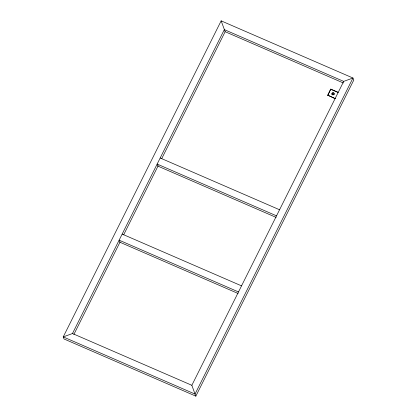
<?xml version="1.0" encoding="UTF-8"?>
<svg xmlns="http://www.w3.org/2000/svg" width="417" height="417" viewBox="0 0 417 417"><rect width="100%" height="100%" fill="white"/><g stroke="black" fill="none" stroke-linecap="round" stroke-linejoin="round"><path stroke-width="0.63" d="M221.151 20.85L63.233 336.905L64.046 338.985L195.849 396.15L353.767 80.095L352.954 78.015L221.151 20.85L225.149 31.702L343.321 82.957M343.697 81.393L191.851 385.298L195.031 394.07L63.233 336.905L72.485 333.527L224.33 29.623L343.697 81.393L352.954 78.015L195.031 394.07L195.849 396.15M73.882 334.439L120.138 241.876M123.625 234.886L158.241 165.606M161.733 158.622L225.149 31.702M327.736 95.175L335.294 98.662L327.736 95.175L330.77 89.097L338.234 92.334M327.83 95.425L330.77 89.097M331.442 89.598L337.754 92.334M160.191 157.991L279.557 209.761M276.523 215.839L157.157 164.069L157.97 166.148L276.143 217.403M122.171 234.088L241.537 285.859M238.498 291.936L119.132 240.166L119.95 242.246L238.123 293.5M72.485 333.527L191.851 385.298M332.354 94.831A1.115 1.058 -21.4 0 1 332.187 93.413A1.115 1.058 -21.4 0 1 333.652 93.074A1.115 1.058 -21.4 0 1 334.074 94.435M333.918 94.675A1.115 1.058 -21.4 0 1 333.699 94.867M332.771 94.805A1.115 1.058 -21.4 0 0 334.027 93.372A1.115 1.058 -21.4 0 0 332.146 93.09A1.115 1.058 -21.4 0 0 332.771 94.805"/></g></svg>
